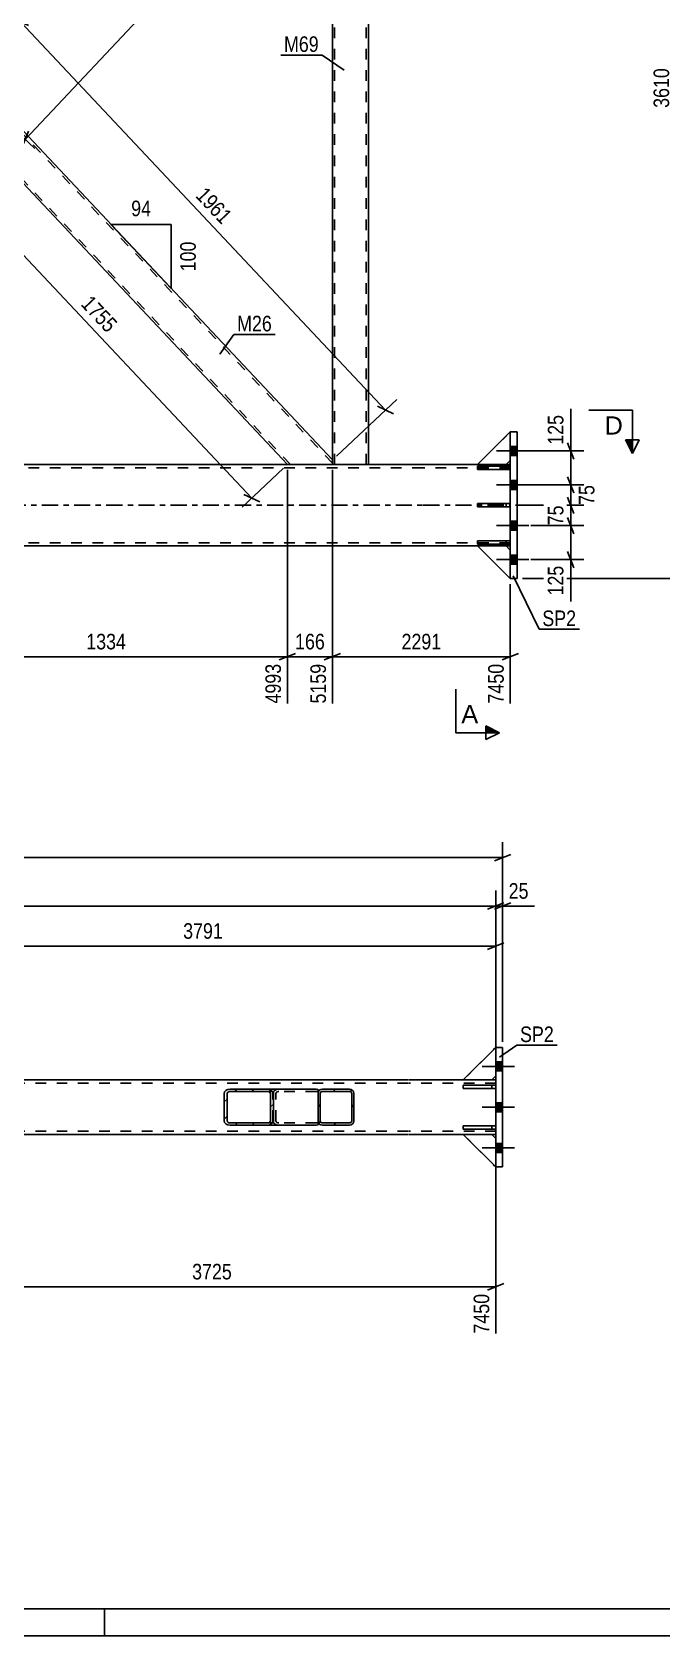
# Model space of a CAD drawing. Header units: millimetres. Extents: x 0 to 841, y 0 to 594.
# Drawn here: x 197.7 to 313.5, y 0 to 295 of the extents above; entities that cross this region are included whole.
import ezdxf

# ---------------------------------------------------------------- set-up
doc = ezdxf.new("R2010")
doc.units = ezdxf.units.MM
doc.linetypes.add('DXK_LINE_DOT2', pattern=[3.9198, 1.9599, -1.9599])
doc.linetypes.add('DXK_LINE_DOT3', pattern=[5.9187, 2.979, -0.9799, 0.9799, -0.9799])
doc.styles.add('Arial', font='ARIAL.TTF', dxfattribs={"height": 0.2})
doc.styles.add('Arial Narrow', font='ARIALN.TTF', dxfattribs={"height": 0.2})

# ---------------------------------------------------------------- blocks, each defined once
blk = doc.blocks.new('Unknown-389627663-1162')
at = {"color": 5, "linetype": 'Continuous'}
for p, q in [((5, 5), (836, 5)), ((211, 0), (211, 5)), ((0, 0), (841, 0))]:
    blk.add_line(p, q, dxfattribs=at)
blk = doc.blocks.new('Part-389627663-4550 - 2911')
at = {"color": 2, "linetype": 'Continuous'}
for p, q in [((244.64, 359.99), (184.52, 296.06)), ((252.92, 359.16), (252.92, 359.99)), ((252.92, 359.16), (185.75, 287.74)), ((184.52, 287.6), (184.52, 296.06)), ((184.52, 286.43), (184.52, 287.6))]:
    blk.add_line(p, q, dxfattribs=at)
at = {"color": 7, "linetype": 'DXK_LINE_DOT2'}
for p, q in [((245.19, 359.99), (184.52, 295.48)), ((252.92, 359.99), (244.64, 359.99)), ((252.92, 359.75), (184.52, 287.01)), ((185.75, 287.74), (184.52, 286.43)), ((184.52, 286.52), (184.52, 287.6)), ((184.52, 287.01), (184.52, 287.06))]:
    blk.add_line(p, q, dxfattribs=at)
blk = doc.blocks.new('Bolt-389627663-2936 - 2911')
at = {"linetype": 'Continuous'}
for points in [[(285.62, 218.81), (285.62, 217.16), (286.87, 217.16), (286.87, 218.81)], [(285.62, 218.81), (285.62, 217.16), (286.87, 217.16), (286.87, 218.81)], [(285.62, 218.81), (285.62, 217.16), (286.87, 217.16), (286.87, 218.81)], [(285.62, 212.56), (285.62, 210.91), (286.87, 210.91), (286.87, 212.56)], [(285.62, 212.56), (285.62, 210.91), (286.87, 210.91), (286.87, 212.56)], [(285.62, 205.06), (285.62, 203.41), (286.87, 203.41), (286.87, 205.06)], [(285.62, 205.06), (285.62, 203.41), (286.87, 203.41), (286.87, 205.06)], [(285.62, 198.81), (285.62, 197.16), (286.87, 197.16), (286.87, 198.81)], [(285.62, 198.81), (285.62, 197.16), (286.87, 197.16), (286.87, 198.81)], [(285.62, 198.81), (285.62, 197.16), (286.87, 197.16), (286.87, 198.81)]]:
    blk.add_hatch(color=1, dxfattribs=at).paths.add_polyline_path(points)
at = {"color": 1, "linetype": 'Continuous'}
for p, q in [((286.87, 218.81), (285.62, 218.81)), ((286.87, 218.81), (285.62, 218.81)), ((286.87, 218.81), (285.62, 218.81)), ((289.07, 217.99), (283.12, 217.99)), ((289.07, 217.99), (283.12, 217.99)), ((289.07, 217.99), (283.12, 217.99)), ((286.87, 217.16), (285.62, 217.16)), ((286.87, 217.16), (285.62, 217.16)), ((286.87, 217.16), (285.62, 217.16)), ((286.87, 212.56), (285.62, 212.56)), ((286.87, 212.56), (285.62, 212.56)), ((289.07, 211.74), (283.12, 211.74)), ((289.07, 211.74), (283.12, 211.74)), ((286.87, 210.91), (285.62, 210.91)), ((286.87, 210.91), (285.62, 210.91)), ((289.07, 204.24), (283.12, 204.24)), ((289.07, 204.24), (283.12, 204.24)), ((286.87, 205.06), (285.62, 205.06)), ((286.87, 205.06), (285.62, 205.06)), ((286.87, 203.41), (285.62, 203.41)), ((286.87, 203.41), (285.62, 203.41)), ((289.07, 197.99), (283.12, 197.99)), ((289.07, 197.99), (283.12, 197.99)), ((289.07, 197.99), (283.12, 197.99)), ((286.87, 198.81), (285.62, 198.81)), ((286.87, 198.81), (285.62, 198.81)), ((286.87, 198.81), (285.62, 198.81)), ((286.87, 197.16), (285.62, 197.16)), ((286.87, 197.16), (285.62, 197.16)), ((286.87, 197.16), (285.62, 197.16))]:
    blk.add_line(p, q, dxfattribs=at)
blk = doc.blocks.new('Part-389627663-2941 - 2911')
at = {"color": 2, "linetype": 'Continuous'}
for p, q in [((77.57, 215.49), (76.82, 215.49)), ((92.82, 215.49), (82.82, 215.49)), ((173.1, 215.49), (92.92, 215.49)), ((269.52, 215.49), (189.35, 215.49)), ((279.62, 215.49), (269.62, 215.49)), ((285.62, 215.49), (284.87, 215.49)), ((77.57, 200.49), (76.82, 200.49)), ((92.82, 200.49), (82.82, 200.49)), ((269.52, 200.49), (92.92, 200.49)), ((279.62, 200.49), (269.62, 200.49)), ((285.62, 200.49), (284.87, 200.49))]:
    blk.add_line(p, q, dxfattribs=at)
at = {"color": 7, "linetype": 'DXK_LINE_DOT2'}
for p, q in [((76.82, 200.49), (76.82, 215.49)), ((82.82, 215.49), (77.57, 215.49)), ((189.35, 215.49), (173.1, 215.49)), ((284.87, 215.49), (279.62, 215.49)), ((285.62, 200.49), (285.62, 215.49)), ((92.82, 214.89), (76.82, 214.89)), ((269.52, 214.89), (92.92, 214.89)), ((285.62, 214.89), (269.62, 214.89)), ((92.82, 201.09), (76.82, 201.09)), ((269.52, 201.09), (92.92, 201.09)), ((285.62, 201.09), (269.62, 201.09)), ((82.82, 200.49), (77.57, 200.49)), ((284.87, 200.49), (279.62, 200.49))]:
    blk.add_line(p, q, dxfattribs=at)
at = {"color": 7, "linetype": 'DXK_LINE_DOT3'}
for p, q in [((76.82, 207.99), (92.82, 207.99)), ((92.92, 207.99), (269.52, 207.99)), ((269.62, 207.99), (285.62, 207.99))]:
    blk.add_line(p, q, dxfattribs=at)
blk = doc.blocks.new('Part-389627663-4539 - 2911')
at = {"color": 7, "linetype": 'DXK_LINE_DOT2'}
for p, q in [((252.92, 359.99), (259.52, 359.99)), ((252.92, 359.16), (252.92, 359.99)), ((253.32, 215.49), (253.32, 359.99)), ((259.12, 215.49), (259.12, 359.99)), ((252.92, 215.49), (252.92, 216.31)), ((259.52, 215.49), (252.92, 215.49))]:
    blk.add_line(p, q, dxfattribs=at)
at = {"color": 2, "linetype": 'Continuous'}
for p, q in [((259.52, 359.99), (259.52, 215.49)), ((252.92, 216.31), (252.92, 359.16))]:
    blk.add_line(p, q, dxfattribs=at)
blk = doc.blocks.new('Part-389627663-3013 - 2911')
at = {"color": 2, "linetype": 'Continuous'}
for p, q in [((279.62, 208.29), (285.62, 208.29)), ((279.62, 207.69), (279.62, 208.29)), ((285.62, 207.69), (279.62, 207.69)), ((285.62, 208.29), (285.62, 207.69))]:
    blk.add_line(p, q, dxfattribs=at)
at = {"color": 7, "linetype": 'DXK_LINE_DOT2'}
blk.add_line((284.87, 207.69), (284.87, 208.29), dxfattribs=at)
blk = doc.blocks.new('Part-389627663-3018 - 2911')
at = {"color": 2, "linetype": 'Continuous'}
for p, q in [((279.62, 201.41), (285.62, 201.41)), ((279.62, 200.81), (279.62, 201.41)), ((285.62, 200.81), (279.62, 200.81)), ((285.62, 201.41), (285.62, 200.81))]:
    blk.add_line(p, q, dxfattribs=at)
at = {"color": 7, "linetype": 'DXK_LINE_DOT2'}
blk.add_line((284.87, 200.81), (284.87, 201.41), dxfattribs=at)
blk = doc.blocks.new('Part-389627663-3023 - 2911')
at = {"color": 2, "linetype": 'Continuous'}
for p, q in [((279.62, 215.16), (285.62, 215.16)), ((279.62, 214.56), (279.62, 215.16)), ((285.62, 214.56), (279.62, 214.56)), ((285.62, 215.16), (285.62, 214.56))]:
    blk.add_line(p, q, dxfattribs=at)
at = {"color": 7, "linetype": 'DXK_LINE_DOT2'}
blk.add_line((284.87, 214.56), (284.87, 215.16), dxfattribs=at)
blk = doc.blocks.new('Part-389627663-2993 - 2911')
at = {"color": 2, "linetype": 'Continuous'}
for p, q in [((286.87, 221.49), (285.62, 221.49)), ((285.62, 221.49), (285.62, 194.49)), ((286.87, 221.49), (286.87, 194.49)), ((286.87, 194.49), (285.62, 194.49))]:
    blk.add_line(p, q, dxfattribs=at)
blk = doc.blocks.new('Part-389627663-3024 - 2911')
at = {"color": 7, "linetype": 'DXK_LINE_DOT2'}
for p, q in [((285.62, 208.29), (279.62, 208.29)), ((279.62, 208.29), (279.62, 207.69)), ((279.62, 207.69), (285.62, 207.69)), ((284.87, 207.69), (284.87, 208.29)), ((285.62, 207.69), (285.62, 208.29))]:
    blk.add_line(p, q, dxfattribs=at)
blk = doc.blocks.new('Part-389627663-3025 - 2911')
at = {"color": 7, "linetype": 'DXK_LINE_DOT2'}
for p, q in [((285.62, 201.41), (279.62, 201.41)), ((279.62, 201.41), (279.62, 200.81)), ((279.62, 200.81), (285.62, 200.81)), ((284.87, 200.81), (284.87, 201.41)), ((285.62, 200.81), (285.62, 201.41))]:
    blk.add_line(p, q, dxfattribs=at)
blk = doc.blocks.new('Part-389627663-3026 - 2911')
at = {"color": 7, "linetype": 'DXK_LINE_DOT2'}
for p, q in [((285.62, 215.16), (279.62, 215.16)), ((279.62, 215.16), (279.62, 214.56)), ((279.62, 214.56), (285.62, 214.56)), ((284.87, 214.56), (284.87, 215.16)), ((285.62, 214.56), (285.62, 215.16))]:
    blk.add_line(p, q, dxfattribs=at)
blk = doc.blocks.new('Part-389627663-3027 - 2911')
at = {"color": 7, "linetype": 'DXK_LINE_DOT2'}
for p, q in [((279.62, 200.49), (284.87, 200.49)), ((285.62, 194.49), (279.62, 200.49)), ((284.87, 200.49), (285.62, 199.74)), ((285.62, 199.74), (285.62, 194.49))]:
    blk.add_line(p, q, dxfattribs=at)
blk = doc.blocks.new('Part-389627663-3032 - 2911')
at = {"color": 2, "linetype": 'Continuous'}
for p, q in [((285.62, 194.49), (279.62, 200.49)), ((279.62, 200.49), (284.87, 200.49)), ((284.87, 200.49), (285.62, 199.74))]:
    blk.add_line(p, q, dxfattribs=at)
at = {"color": 7, "linetype": 'DXK_LINE_DOT2'}
blk.add_line((285.62, 199.74), (285.62, 194.49), dxfattribs=at)
blk = doc.blocks.new('Part-389627663-3033 - 2911')
at = {"color": 7, "linetype": 'DXK_LINE_DOT2'}
for p, q in [((285.62, 221.49), (279.62, 215.49)), ((285.62, 216.24), (285.62, 221.49)), ((279.62, 215.49), (284.87, 215.49)), ((284.87, 215.49), (285.62, 216.24))]:
    blk.add_line(p, q, dxfattribs=at)
blk = doc.blocks.new('Part-389627663-3038 - 2911')
at = {"color": 2, "linetype": 'Continuous'}
for p, q in [((285.62, 221.49), (279.62, 215.49)), ((279.62, 215.49), (284.87, 215.49)), ((284.87, 215.49), (285.62, 216.24))]:
    blk.add_line(p, q, dxfattribs=at)
at = {"color": 7, "linetype": 'DXK_LINE_DOT2'}
blk.add_line((285.62, 216.24), (285.62, 221.49), dxfattribs=at)
blk = doc.blocks.new('Part-389627663-4543 - 2911')
at = {"color": 2, "linetype": 'Continuous'}
for p, q in [((185.75, 287.74), (184.52, 286.43)), ((184.52, 280.58), (184.52, 286.43)), ((252.92, 216.31), (185.75, 287.74)), ((184.52, 279.41), (184.52, 280.58)), ((244.64, 215.49), (184.52, 279.41)), ((252.92, 215.49), (252.92, 216.31))]:
    blk.add_line(p, q, dxfattribs=at)
at = {"color": 7, "linetype": 'DXK_LINE_DOT2'}
for p, q in [((252.92, 215.73), (185.48, 287.45)), ((184.52, 279.5), (184.52, 280.58)), ((184.52, 280), (184.52, 280.13)), ((245.19, 215.49), (184.52, 280)), ((252.92, 215.49), (244.64, 215.49))]:
    blk.add_line(p, q, dxfattribs=at)
blk = doc.blocks.new('Part-389627663-28353 - 28343')
at = {"color": 2, "linetype": 'Continuous'}
for p, q in [((284.21, 108.26), (282.96, 108.26)), ((282.96, 108.26), (282.96, 86.26)), ((284.21, 108.26), (284.21, 86.26)), ((284.21, 86.26), (282.96, 86.26))]:
    blk.add_line(p, q, dxfattribs=at)
blk = doc.blocks.new('Part-389627663-28348 - 28343')
at = {"linetype": 'Continuous'}
h = blk.add_hatch(dxfattribs=at)
h.set_pattern_fill('', scale=0.7, style=0, pattern_type=0)
h.set_pattern_definition([(45, (256.3617, 94.02), (-1.57154, 1.57154), [])])
h.paths.add_polyline_path([(256.06, 93.96), (256.36, 94.02), (256.62, 94.19), (256.79, 94.45), (256.86, 94.76), (256.86, 99.76), (256.79, 100.07), (256.62, 100.32), (256.36, 100.5), (256.06, 100.56), (251.06, 100.56), (250.75, 100.5), (250.49, 100.32), (250.32, 100.07), (250.26, 99.76), (250.26, 94.76), (250.32, 94.45), (250.49, 94.19), (250.75, 94.02), (251.06, 93.96)])
h.paths.add_polyline_path([(250.9, 94.39), (250.77, 94.48), (250.69, 94.61), (250.66, 94.76), (250.66, 99.76), (250.69, 99.91), (250.77, 100.04), (250.9, 100.13), (251.06, 100.16), (256.06, 100.16), (256.21, 100.13), (256.34, 100.04), (256.43, 99.91), (256.46, 99.76), (256.46, 94.76), (256.43, 94.61), (256.34, 94.48), (256.21, 94.39), (256.06, 94.36), (251.06, 94.36)])
at = {"color": 7, "linetype": 'DXK_LINE_DOT2'}
for p, q in [((250.75, 100.5), (251.06, 100.56)), ((256.06, 100.56), (251.06, 100.56)), ((256.06, 100.56), (256.06, 100.56)), ((256.06, 100.56), (256.36, 100.5)), ((250.26, 99.76), (250.32, 100.07)), ((250.26, 94.76), (250.26, 99.76)), ((250.69, 99.91), (250.66, 99.76)), ((250.66, 94.76), (250.66, 99.76)), ((251.06, 100.16), (250.9, 100.13)), ((251.06, 100.16), (256.06, 100.16)), ((256.21, 100.13), (256.06, 100.16)), ((256.46, 99.76), (256.43, 99.91)), ((256.46, 94.76), (256.46, 99.76)), ((256.79, 100.07), (256.86, 99.76)), ((256.86, 94.76), (256.86, 99.76)), ((250.32, 94.45), (250.26, 94.76)), ((250.66, 94.76), (250.69, 94.61)), ((256.43, 94.61), (256.46, 94.76)), ((256.86, 94.76), (256.79, 94.45)), ((251.06, 93.96), (250.75, 94.02)), ((250.9, 94.39), (251.06, 94.36)), ((251.06, 94.36), (256.06, 94.36)), ((251.06, 93.96), (256.06, 93.96)), ((256.06, 94.36), (256.21, 94.39)), ((256.36, 94.02), (256.06, 93.96))]:
    blk.add_line(p, q, dxfattribs=at)
at = {"color": 2, "linetype": 'Continuous'}
for p, q in [((251.06, 100.56), (250.75, 100.5)), ((251.06, 100.56), (251.06, 100.56)), ((251.06, 100.56), (256.06, 100.56)), ((256.06, 100.56), (256.06, 100.56)), ((256.36, 100.5), (256.06, 100.56)), ((250.32, 100.07), (250.26, 99.76)), ((250.26, 99.76), (250.26, 99.76)), ((250.26, 94.76), (250.26, 99.76)), ((250.66, 99.76), (250.69, 99.91)), ((250.66, 99.76), (250.66, 99.76)), ((250.66, 94.76), (250.66, 99.76)), ((250.9, 100.13), (251.06, 100.16)), ((251.06, 100.16), (251.06, 100.16)), ((251.06, 100.16), (256.06, 100.16)), ((256.06, 100.16), (256.06, 100.16)), ((256.06, 100.16), (256.21, 100.13)), ((256.43, 99.91), (256.46, 99.76)), ((256.46, 99.76), (256.46, 99.76)), ((256.46, 94.76), (256.46, 99.76)), ((256.86, 99.76), (256.79, 100.07)), ((256.86, 99.76), (256.86, 99.76)), ((256.86, 94.76), (256.86, 99.76)), ((250.26, 94.76), (250.26, 94.76)), ((250.26, 94.76), (250.32, 94.45)), ((250.66, 94.76), (250.66, 94.76)), ((250.69, 94.61), (250.66, 94.76)), ((256.46, 94.76), (256.43, 94.61)), ((256.46, 94.76), (256.46, 94.76)), ((256.79, 94.45), (256.86, 94.76)), ((256.86, 94.76), (256.86, 94.76)), ((250.75, 94.02), (251.06, 93.96)), ((251.06, 94.36), (250.9, 94.39)), ((251.06, 94.36), (251.06, 94.36)), ((251.06, 94.36), (256.06, 94.36)), ((251.06, 93.96), (251.06, 93.96)), ((251.06, 93.96), (256.06, 93.96)), ((256.21, 94.39), (256.06, 94.36)), ((256.06, 94.36), (256.06, 94.36)), ((256.06, 93.96), (256.36, 94.02)), ((256.06, 93.96), (256.06, 93.96))]:
    blk.add_line(p, q, dxfattribs=at)
at = {"color": 7, "linetype": 'DXK_LINE_DOT2'}
for centre, radius, start, end in [((251.06, 99.76), 0.8, 112.5, 157.5), ((256.06, 99.76), 0.8, 22.5, 67.5), ((251.06, 99.76), 0.4, 112.5, 157.5), ((256.06, 99.76), 0.4, 22.5, 67.5), ((251.06, 94.76), 0.8, 202.5, 247.5), ((251.06, 94.76), 0.4, 202.5, 247.5), ((256.06, 94.76), 0.4, 292.5, 337.5), ((256.06, 94.76), 0.8, 292.5, 337.5)]:
    blk.add_arc(centre, radius, start, end, dxfattribs=at)
at = {"color": 2, "linetype": 'Continuous'}
for centre, radius, start, end in [((251.06, 99.76), 0.8, 112.5, 157.5), ((256.06, 99.76), 0.8, 22.5, 67.5), ((251.06, 99.76), 0.4, 112.5, 157.5), ((256.06, 99.76), 0.4, 22.5, 67.5), ((251.06, 94.76), 0.8, 202.5, 247.5), ((251.06, 94.76), 0.4, 202.5, 247.5), ((256.06, 94.76), 0.4, 292.5, 337.5), ((256.06, 94.76), 0.8, 292.5, 337.5)]:
    blk.add_arc(centre, radius, start, end, dxfattribs=at)
blk = doc.blocks.new('Part-389627663-28352 - 28343')
at = {"linetype": 'Continuous'}
h = blk.add_hatch(dxfattribs=at)
h.set_pattern_fill('', scale=0.7, style=0, pattern_type=0)
h.set_pattern_definition([(45, (241.369, 94.02), (-1.57154, 1.57154), [])])
h.paths.add_polyline_path([(240.95, 93.96), (241.37, 94.02), (241.73, 94.19), (241.96, 94.45), (242.05, 94.76), (242.05, 99.76), (241.96, 100.07), (241.73, 100.32), (241.37, 100.5), (240.95, 100.56), (234.08, 100.56), (233.66, 100.5), (233.31, 100.32), (233.07, 100.07), (232.99, 99.76), (232.99, 94.76), (233.07, 94.45), (233.31, 94.19), (233.66, 94.02), (234.08, 93.96)])
h.paths.add_polyline_path([(233.87, 94.39), (233.7, 94.48), (233.58, 94.61), (233.54, 94.76), (233.54, 99.76), (233.58, 99.91), (233.7, 100.04), (233.87, 100.13), (234.08, 100.16), (240.95, 100.16), (241.16, 100.13), (241.34, 100.04), (241.46, 99.91), (241.5, 99.76), (241.5, 94.76), (241.46, 94.61), (241.34, 94.48), (241.16, 94.39), (240.95, 94.36), (234.08, 94.36)])
at = {"color": 2, "linetype": 'Continuous'}
for p, q in [((234.08, 100.56), (233.66, 100.5)), ((234.08, 100.56), (240.95, 100.56)), ((249.93, 100.56), (240.95, 100.56)), ((241.37, 100.5), (240.95, 100.56)), ((249.93, 100.56), (250.26, 100.51)), ((250.26, 100.51), (250.26, 100.5)), ((250.26, 100.5), (250.26, 100.32)), ((250.26, 100.32), (250.26, 99.76)), ((233.07, 100.07), (232.99, 99.76)), ((232.99, 94.76), (232.99, 99.76)), ((233.54, 99.76), (233.58, 99.91)), ((233.54, 94.76), (233.54, 99.76)), ((233.87, 100.13), (234.08, 100.16)), ((234.08, 100.16), (240.95, 100.16)), ((240.95, 100.16), (241.16, 100.13)), ((241.46, 99.91), (241.5, 99.76)), ((241.5, 94.76), (241.5, 99.76)), ((242.05, 99.76), (241.96, 100.07)), ((242.05, 94.76), (242.05, 99.76)), ((232.99, 94.76), (233.07, 94.45)), ((233.58, 94.61), (233.54, 94.76)), ((241.5, 94.76), (241.46, 94.61)), ((241.96, 94.45), (242.05, 94.76)), ((250.26, 94.01), (250.26, 94.76)), ((233.66, 94.02), (234.08, 93.96)), ((234.08, 94.36), (233.87, 94.39)), ((234.08, 94.36), (240.95, 94.36)), ((234.08, 93.96), (240.95, 93.96)), ((241.16, 94.39), (240.95, 94.36)), ((240.95, 93.96), (241.37, 94.02)), ((249.93, 93.96), (240.95, 93.96)), ((249.93, 93.96), (250.26, 94.01))]:
    blk.add_line(p, q, dxfattribs=at)
at = {"color": 7, "linetype": 'DXK_LINE_DOT2'}
for p, q in [((240.95, 100.56), (234.08, 100.56)), ((242.65, 100.5), (243.07, 100.56)), ((250.26, 100.32), (250.26, 100.07)), ((249.93, 100.16), (234.08, 100.16)), ((241.97, 99.76), (242.06, 100.07)), ((241.97, 94.76), (241.97, 99.76)), ((242.56, 99.91), (242.52, 99.76)), ((242.52, 94.76), (242.52, 99.76)), ((243.07, 100.16), (242.86, 100.13)), ((250.14, 100.13), (249.93, 100.16)), ((250.26, 100.07), (250.14, 100.13)), ((250.26, 94.76), (250.26, 100.07)), ((242.06, 94.45), (241.97, 94.76)), ((242.52, 94.76), (242.56, 94.61)), ((250.14, 94.39), (250.26, 94.44)), ((249.93, 94.36), (234.08, 94.36)), ((240.95, 93.96), (234.08, 93.96)), ((243.07, 93.96), (242.65, 94.02)), ((242.86, 94.39), (243.07, 94.36)), ((249.93, 94.36), (250.14, 94.39))]:
    blk.add_line(p, q, dxfattribs=at)
at = {"color": 2, "linetype": 'Continuous'}
for centre, radius, start, end in [((233.92, 99.53), 1, 104.5547, 147.5895), ((241.12, 99.53), 1, 32.4105, 75.4453), ((234, 99.64), 0.501, 104.5547, 147.5895), ((241.03, 99.64), 0.501, 32.4105, 75.4453), ((233.92, 94.99), 1, 212.4105, 255.4453), ((234, 94.87), 0.501, 212.4105, 255.4453), ((241.03, 94.87), 0.501, 284.5547, 327.5895), ((241.12, 94.99), 1, 284.5547, 327.5895)]:
    blk.add_arc(centre, radius, start, end, dxfattribs=at)
at = {"color": 7, "linetype": 'DXK_LINE_DOT2'}
for centre, radius, start, end in [((242.9, 99.53), 1, 104.5547, 147.5895), ((242.99, 99.64), 0.501, 104.5547, 147.5895), ((242.9, 94.99), 1, 212.4105, 255.4453), ((242.99, 94.87), 0.501, 212.4105, 255.4453)]:
    blk.add_arc(centre, radius, start, end, dxfattribs=at)
blk = doc.blocks.new('Part-389627663-28357 - 28343')
at = {"color": 7, "linetype": 'DXK_LINE_DOT2'}
for p, q in [((282.21, 92.26), (276.96, 92.26)), ((276.96, 92.26), (282.96, 86.26)), ((282.96, 91.51), (282.21, 92.26)), ((282.96, 86.26), (282.96, 91.51)), ((282.96, 91.51), (282.96, 86.26))]:
    blk.add_line(p, q, dxfattribs=at)
blk = doc.blocks.new('Part-389627663-28358 - 28343')
at = {"color": 2, "linetype": 'Continuous'}
for p, q in [((282.21, 92.26), (276.96, 92.26)), ((276.96, 92.26), (282.96, 86.26)), ((282.96, 91.51), (282.21, 92.26))]:
    blk.add_line(p, q, dxfattribs=at)
at = {"color": 7, "linetype": 'DXK_LINE_DOT2'}
for p, q in [((282.96, 86.26), (282.96, 91.51)), ((282.96, 91.51), (282.96, 86.26))]:
    blk.add_line(p, q, dxfattribs=at)
blk = doc.blocks.new('Part-389627663-28359 - 28343')
at = {"color": 7, "linetype": 'DXK_LINE_DOT2'}
for p, q in [((282.21, 92.26), (276.96, 92.26)), ((276.96, 92.26), (282.96, 86.26)), ((282.96, 91.51), (282.21, 92.26)), ((282.96, 86.26), (282.96, 91.51)), ((282.96, 91.51), (282.96, 86.26))]:
    blk.add_line(p, q, dxfattribs=at)
blk = doc.blocks.new('Part-389627663-28360 - 28343')
at = {"color": 7, "linetype": 'DXK_LINE_DOT2'}
for p, q in [((276.96, 102.26), (282.96, 108.26)), ((282.96, 108.26), (282.96, 103.01)), ((282.96, 103.01), (282.96, 108.26)), ((282.21, 102.26), (276.96, 102.26)), ((282.96, 103.01), (282.21, 102.26))]:
    blk.add_line(p, q, dxfattribs=at)
blk = doc.blocks.new('Part-389627663-28361 - 28343')
at = {"color": 2, "linetype": 'Continuous'}
for p, q in [((276.96, 102.26), (282.96, 108.26)), ((282.21, 102.26), (276.96, 102.26)), ((282.96, 103.01), (282.21, 102.26))]:
    blk.add_line(p, q, dxfattribs=at)
at = {"color": 7, "linetype": 'DXK_LINE_DOT2'}
for p, q in [((282.96, 108.26), (282.96, 103.01)), ((282.96, 103.01), (282.96, 108.26))]:
    blk.add_line(p, q, dxfattribs=at)
blk = doc.blocks.new('Part-389627663-28362 - 28343')
at = {"color": 7, "linetype": 'DXK_LINE_DOT2'}
for p, q in [((276.96, 102.26), (282.96, 108.26)), ((282.96, 108.26), (282.96, 103.01)), ((282.96, 103.01), (282.96, 108.26)), ((282.21, 102.26), (276.96, 102.26)), ((282.96, 103.01), (282.21, 102.26))]:
    blk.add_line(p, q, dxfattribs=at)
blk = doc.blocks.new('Part-389627663-28363 - 28343')
at = {"color": 7, "linetype": 'DXK_LINE_DOT2'}
for p, q in [((282.96, 101.31), (276.96, 101.31)), ((276.96, 101.31), (276.96, 100.71)), ((276.96, 100.71), (282.96, 100.71)), ((282.21, 100.71), (282.21, 101.31)), ((282.96, 100.71), (282.96, 101.31)), ((282.96, 101.31), (282.96, 100.71))]:
    blk.add_line(p, q, dxfattribs=at)
blk = doc.blocks.new('Part-389627663-28364 - 28343')
at = {"color": 7, "linetype": 'DXK_LINE_DOT2'}
for p, q in [((282.96, 93.81), (276.96, 93.81)), ((276.96, 93.81), (276.96, 93.21)), ((276.96, 93.21), (282.96, 93.21)), ((282.21, 93.21), (282.21, 93.81)), ((282.96, 93.21), (282.96, 93.81)), ((282.96, 93.81), (282.96, 93.21))]:
    blk.add_line(p, q, dxfattribs=at)
blk = doc.blocks.new('Part-389627663-28365 - 28343')
at = {"color": 2, "linetype": 'Continuous'}
for p, q in [((276.96, 100.71), (276.96, 101.31)), ((276.96, 101.31), (282.96, 101.31)), ((282.96, 100.71), (276.96, 100.71)), ((282.96, 100.71), (282.96, 101.31))]:
    blk.add_line(p, q, dxfattribs=at)
at = {"color": 7, "linetype": 'DXK_LINE_DOT2'}
for p, q in [((282.21, 100.71), (282.21, 101.31)), ((282.96, 101.31), (282.96, 100.71))]:
    blk.add_line(p, q, dxfattribs=at)
blk = doc.blocks.new('Part-389627663-28366 - 28343')
at = {"color": 2, "linetype": 'Continuous'}
for p, q in [((276.96, 93.21), (276.96, 93.81)), ((276.96, 93.81), (282.96, 93.81)), ((282.96, 93.21), (276.96, 93.21)), ((282.96, 93.21), (282.96, 93.81))]:
    blk.add_line(p, q, dxfattribs=at)
at = {"color": 7, "linetype": 'DXK_LINE_DOT2'}
for p, q in [((282.21, 93.21), (282.21, 93.81)), ((282.96, 93.81), (282.96, 93.21))]:
    blk.add_line(p, q, dxfattribs=at)
blk = doc.blocks.new('Part-389627663-28399 - 28343')
at = {"color": 2, "linetype": 'Continuous'}
for p, q in [((74.91, 102.26), (74.16, 102.26)), ((90.16, 102.26), (80.16, 102.26)), ((266.86, 102.26), (90.26, 102.26)), ((276.96, 102.26), (266.96, 102.26)), ((282.96, 102.26), (282.21, 102.26)), ((74.91, 92.26), (74.16, 92.26)), ((90.16, 92.26), (80.16, 92.26)), ((266.86, 92.26), (90.26, 92.26)), ((276.96, 92.26), (266.96, 92.26)), ((282.96, 92.26), (282.21, 92.26))]:
    blk.add_line(p, q, dxfattribs=at)
at = {"color": 7, "linetype": 'DXK_LINE_DOT2'}
for p, q in [((74.16, 102.26), (74.16, 92.26)), ((90.16, 101.66), (74.16, 101.66)), ((80.16, 102.26), (74.91, 102.26)), ((266.86, 101.66), (90.26, 101.66)), ((282.96, 101.66), (266.96, 101.66)), ((282.21, 102.26), (276.96, 102.26)), ((282.96, 102.26), (282.96, 92.26)), ((90.16, 92.86), (74.16, 92.86)), ((80.16, 92.26), (74.91, 92.26)), ((266.86, 92.86), (90.26, 92.86)), ((282.96, 92.86), (266.96, 92.86)), ((282.21, 92.26), (276.96, 92.26))]:
    blk.add_line(p, q, dxfattribs=at)
blk = doc.blocks.new('Bolt-389627663-28400 - 28343')
at = {"linetype": 'Continuous'}
for points in [[(282.96, 105.58), (282.96, 103.93), (284.21, 103.93), (284.21, 105.58)], [(282.96, 105.58), (282.96, 103.93), (284.21, 103.93), (284.21, 105.58)], [(282.96, 105.58), (282.96, 103.93), (284.21, 103.93), (284.21, 105.58)], [(282.96, 105.58), (282.96, 103.93), (284.21, 103.93), (284.21, 105.58)], [(282.96, 98.08), (282.96, 96.43), (284.21, 96.43), (284.21, 98.08)], [(282.96, 98.08), (282.96, 96.43), (284.21, 96.43), (284.21, 98.08)], [(282.96, 90.58), (282.96, 88.93), (284.21, 88.93), (284.21, 90.58)], [(282.96, 90.58), (282.96, 88.93), (284.21, 88.93), (284.21, 90.58)], [(282.96, 90.58), (282.96, 88.93), (284.21, 88.93), (284.21, 90.58)], [(282.96, 90.58), (282.96, 88.93), (284.21, 88.93), (284.21, 90.58)]]:
    blk.add_hatch(color=1, dxfattribs=at).paths.add_polyline_path(points)
at = {"color": 1, "linetype": 'Continuous'}
for p, q in [((286.41, 104.76), (280.46, 104.76)), ((286.41, 104.76), (280.46, 104.76)), ((286.41, 104.76), (280.46, 104.76)), ((286.41, 104.76), (280.46, 104.76)), ((284.21, 105.58), (282.96, 105.58)), ((284.21, 105.58), (282.96, 105.58)), ((284.21, 105.58), (282.96, 105.58)), ((284.21, 105.58), (282.96, 105.58)), ((284.21, 103.93), (282.96, 103.93)), ((284.21, 103.93), (282.96, 103.93)), ((284.21, 103.93), (282.96, 103.93)), ((284.21, 103.93), (282.96, 103.93)), ((284.21, 98.08), (282.96, 98.08)), ((284.21, 98.08), (282.96, 98.08)), ((286.41, 97.26), (280.46, 97.26)), ((286.41, 97.26), (280.46, 97.26)), ((284.21, 96.43), (282.96, 96.43)), ((284.21, 96.43), (282.96, 96.43)), ((286.41, 89.76), (280.46, 89.76)), ((286.41, 89.76), (280.46, 89.76)), ((286.41, 89.76), (280.46, 89.76)), ((286.41, 89.76), (280.46, 89.76)), ((284.21, 90.58), (282.96, 90.58)), ((284.21, 90.58), (282.96, 90.58)), ((284.21, 90.58), (282.96, 90.58)), ((284.21, 90.58), (282.96, 90.58)), ((284.21, 88.93), (282.96, 88.93)), ((284.21, 88.93), (282.96, 88.93)), ((284.21, 88.93), (282.96, 88.93)), ((284.21, 88.93), (282.96, 88.93))]:
    blk.add_line(p, q, dxfattribs=at)
blk = doc.blocks.new('StraightDimension-389627663-29137 - 2911')
at = {"color": 7, "linetype": 'Continuous'}
for p, q in [((296.15, 213.24), (297.35, 210.24)), ((288.98, 211.74), (299.6, 211.74)), ((297.35, 206.49), (296.15, 209.49)), ((296.75, 207.99), (296.75, 211.74)), ((286.62, 207.99), (299.6, 207.99))]:
    blk.add_line(p, q, dxfattribs=at)
at = {"color": 0}
blk.add_wipeout([(301.7, 212.29), (297.5, 212.29), (297.5, 207.44), (301.7, 207.44)], dxfattribs=at)
at = {"color": 3, "style": 'Arial Narrow'}
blk.add_text('75', height=2.863, rotation=90.0002, dxfattribs=at).set_placement((301.1, 208.04))
blk = doc.blocks.new('StraightDimension-389627663-9079 - 2911')
at = {"color": 7, "linetype": 'Continuous'}
for p, q in [((244.64, 214.49), (244.64, 171.51)), ((252.92, 214.49), (252.92, 171.51)), ((243.14, 179.52), (246.14, 180.72)), ((244.64, 180.12), (252.92, 180.12)), ((254.42, 180.72), (251.42, 179.52))]:
    blk.add_line(p, q, dxfattribs=at)
at = {"color": 0}
blk.add_wipeout([(252.12, 180.87), (252.12, 185.07), (245.44, 185.07), (245.44, 180.87)], dxfattribs=at)
at = {"color": 3, "style": 'Arial Narrow'}
blk.add_text('166', height=2.863, dxfattribs=at).set_placement((246.04, 181.47))
at = {"color": 0, "linetype": 'Continuous'}
blk.add_wipeout([(252.32, 179.42), (248.12, 179.42), (248.12, 170.91), (252.32, 170.91)], dxfattribs=at)
at = {"color": 3, "linetype": 'Continuous', "style": 'Arial Narrow'}
blk.add_text('5159', height=2.863, rotation=90.0002, dxfattribs=at).set_placement((251.72, 171.51))
blk = doc.blocks.new('StraightDimension-389627663-3346 - 2911')
at = {"color": 7, "linetype": 'Continuous'}
for p, q in [((287.87, 374.99), (318.6, 374.99)), ((316.8, 373.49), (315.6, 376.49)), ((316.2, 194.49), (316.2, 374.99)), ((315.6, 195.99), (316.8, 192.99)), ((287.87, 194.49), (318.6, 194.49))]:
    blk.add_line(p, q, dxfattribs=at)
at = {"color": 0}
blk.add_wipeout([(315.45, 288.99), (311.25, 288.99), (311.25, 280.48), (315.45, 280.48)], dxfattribs=at)
at = {"color": 3, "style": 'Arial Narrow'}
blk.add_text('3610', height=2.863, rotation=90.0002, dxfattribs=at).set_placement((314.85, 281.08))
blk = doc.blocks.new('StraightDimension-389627663-9078 - 2911')
at = {"color": 7, "linetype": 'Continuous'}
for p, q in [((252.92, 214.49), (252.92, 171.51)), ((285.62, 193.49), (285.62, 171.51)), ((254.42, 180.72), (251.42, 179.52)), ((252.92, 180.12), (285.62, 180.12)), ((284.12, 179.52), (287.12, 180.72))]:
    blk.add_line(p, q, dxfattribs=at)
at = {"color": 0}
blk.add_wipeout([(273.53, 180.87), (273.53, 185.07), (265.02, 185.07), (265.02, 180.87)], dxfattribs=at)
at = {"color": 0, "linetype": 'Continuous'}
blk.add_wipeout([(285.02, 179.42), (280.82, 179.42), (280.82, 170.91), (285.02, 170.91)], dxfattribs=at)
at = {"color": 3, "style": 'Arial Narrow'}
blk.add_text('2291', height=2.863, dxfattribs=at).set_placement((265.62, 181.47))
at = {"color": 3, "linetype": 'Continuous', "style": 'Arial Narrow'}
blk.add_text('7450', height=2.863, rotation=90.0002, dxfattribs=at).set_placement((284.42, 171.51))
blk = doc.blocks.new('StraightDimension-389627663-9080 - 2911')
at = {"color": 7, "linetype": 'Continuous'}
for p, q in [((177.92, 214.49), (177.92, 171.51)), ((244.64, 214.49), (244.64, 171.51)), ((179.42, 180.72), (176.42, 179.52)), ((177.92, 180.12), (244.64, 180.12)), ((243.14, 179.52), (246.14, 180.72))]:
    blk.add_line(p, q, dxfattribs=at)
at = {"color": 0}
blk.add_wipeout([(215.54, 180.87), (215.54, 185.07), (207.02, 185.07), (207.02, 180.87)], dxfattribs=at)
at = {"color": 0, "linetype": 'Continuous'}
blk.add_wipeout([(244.04, 179.42), (239.84, 179.42), (239.84, 170.91), (244.04, 170.91)], dxfattribs=at)
at = {"color": 3, "style": 'Arial Narrow'}
blk.add_text('1334', height=2.863, dxfattribs=at).set_placement((207.62, 181.47))
at = {"color": 3, "linetype": 'Continuous', "style": 'Arial Narrow'}
blk.add_text('4993', height=2.863, rotation=90.0002, dxfattribs=at).set_placement((243.44, 171.51))
blk = doc.blocks.new('AngleDimension-389627663-9943 - 2911')
at = {"color": 7, "linetype": 'Continuous'}
for p, q in [((219.07, 252.31), (212.17, 259.65)), ((223.27, 259.65), (212.17, 259.65)), ((223.27, 247.85), (212.17, 259.65)), ((223.27, 247.85), (223.27, 259.65))]:
    blk.add_line(p, q, dxfattribs=at)
at = {"color": 0}
for points in [[(220.15, 260.55), (220.15, 264.75), (215.29, 264.75), (215.29, 260.55)], [(228.37, 257.09), (224.17, 257.09), (224.17, 250.41), (228.37, 250.41)]]:
    blk.add_wipeout(points, dxfattribs=at)
at = {"color": 3, "style": 'Arial Narrow'}
blk.add_text('94', height=2.863, dxfattribs=at).set_placement((215.89, 261.15))
blk.add_text('100', height=2.863, rotation=90.0002, dxfattribs=at).set_placement((227.77, 251.01))
blk = doc.blocks.new('StraightDimension-389627663-9995 - 2911')
at = {"color": 7, "linetype": 'Continuous'}
for p, q in [((253.65, 358.48), (266.54, 346.36)), ((264.2, 346.5), (265.38, 349.51)), ((196.39, 275.27), (264.79, 348)), ((185.25, 285.75), (198.14, 273.63)), ((196.98, 276.77), (195.8, 273.77))]:
    blk.add_line(p, q, dxfattribs=at)
at = {"color": 0}
blk.add_wipeout([(232.96, 315.25), (229.9, 318.13), (224.07, 311.93), (227.13, 309.05)], dxfattribs=at)
at = {"color": 3, "style": 'Arial Narrow'}
blk.add_text('1997', height=2.863, rotation=46.7591, dxfattribs=at).set_placement((227.1, 309.9))
blk = doc.blocks.new('StraightDimension-389627663-10101 - 2911')
at = {"color": 7, "linetype": 'Continuous'}
for p, q in [((186.48, 288.42), (197.59, 298.87)), ((196.98, 296.24), (194.05, 297.6)), ((195.52, 296.92), (262.69, 225.5)), ((253.65, 217), (264.76, 227.45)), ((261.22, 226.18), (264.15, 224.82))]:
    blk.add_line(p, q, dxfattribs=at)
at = {"color": 0}
blk.add_wipeout([(232.56, 258.62), (235.62, 261.5), (229.79, 267.7), (226.73, 264.82)], dxfattribs=at)
at = {"color": 3, "style": 'Arial Narrow'}
blk.add_text('1961', height=2.863, rotation=-46.7591, dxfattribs=at).set_placement((227.58, 264.8))
blk = doc.blocks.new('StraightDimension-389627663-10122 - 2911')
at = {"color": 7, "linetype": 'Continuous'}
for p, q in [((183.79, 278.73), (176.2, 271.58)), ((179.41, 272.55), (176.48, 273.91)), ((177.95, 273.23), (238.06, 209.31)), ((243.91, 214.8), (236.32, 207.66)), ((236.6, 209.99), (239.53, 208.62))]:
    blk.add_line(p, q, dxfattribs=at)
at = {"color": 0}
blk.add_wipeout([(211.47, 238.68), (214.53, 241.56), (208.7, 247.76), (205.64, 244.88)], dxfattribs=at)
at = {"color": 3, "style": 'Arial Narrow'}
blk.add_text('1755', height=2.863, rotation=-46.7591, dxfattribs=at).set_placement((206.48, 244.86))
blk = doc.blocks.new('StraightDimension-389627663-29136 - 2911')
at = {"color": 7, "linetype": 'Continuous'}
for p, q in [((296.15, 219.49), (297.35, 216.49)), ((288.98, 217.99), (299.15, 217.99)), ((296.75, 211.74), (296.75, 217.99)), ((297.35, 210.24), (296.15, 213.24)), ((288.98, 211.74), (299.15, 211.74))]:
    blk.add_line(p, q, dxfattribs=at)
at = {"color": 0}
blk.add_wipeout([(296, 225.2), (291.8, 225.2), (291.8, 218.51), (296, 218.51)], dxfattribs=at)
at = {"color": 7, "linetype": 'Continuous'}
blk.add_line((296.75, 217.99), (296.75, 225.72), dxfattribs=at)
blk.add_line((296.75, 217.99), (296.75, 225.72), dxfattribs=at)
at = {"color": 3, "style": 'Arial Narrow'}
blk.add_text('125', height=2.863, rotation=90.0002, dxfattribs=at).set_placement((295.4, 219.11))
blk = doc.blocks.new('StraightDimension-389627663-29138 - 2911')
at = {"color": 7, "linetype": 'Continuous'}
for p, q in [((296.15, 209.49), (297.35, 206.49)), ((286.62, 207.99), (299.15, 207.99)), ((296.75, 204.24), (296.75, 207.99)), ((289.39, 204.24), (299.15, 204.24)), ((297.35, 202.74), (296.15, 205.74))]:
    blk.add_line(p, q, dxfattribs=at)
at = {"color": 0}
blk.add_wipeout([(296, 208.54), (291.8, 208.54), (291.8, 203.69), (296, 203.69)], dxfattribs=at)
at = {"color": 3, "style": 'Arial Narrow'}
blk.add_text('75', height=2.863, rotation=90.0002, dxfattribs=at).set_placement((295.4, 204.29))
blk = doc.blocks.new('StraightDimension-389627663-29139 - 2911')
at = {"color": 7, "linetype": 'Continuous'}
for p, q in [((289.39, 204.24), (299.15, 204.24)), ((296.15, 205.74), (297.35, 202.74)), ((296.75, 197.99), (296.75, 204.24)), ((289.39, 197.99), (299.15, 197.99)), ((297.35, 196.49), (296.15, 199.49))]:
    blk.add_line(p, q, dxfattribs=at)
at = {"color": 0}
blk.add_wipeout([(296, 197.46), (291.8, 197.46), (291.8, 190.78), (296, 190.78)], dxfattribs=at)
at = {"color": 7, "linetype": 'Continuous'}
blk.add_line((296.75, 197.99), (296.75, 190.25), dxfattribs=at)
blk.add_line((296.75, 197.99), (296.75, 190.25), dxfattribs=at)
at = {"color": 3, "style": 'Arial Narrow'}
blk.add_text('125', height=2.863, rotation=90.0002, dxfattribs=at).set_placement((295.4, 191.38))
blk = doc.blocks.new('StraightDimension-389627663-28834 - 28343')
at = {"color": 7, "linetype": 'Continuous'}
for p, q in [((72.91, 109.26), (72.91, 146.01)), ((284.21, 109.26), (284.21, 146.01)), ((74.41, 143.76), (71.41, 142.56)), ((72.91, 143.16), (284.21, 143.16)), ((282.71, 142.56), (285.71, 143.76))]:
    blk.add_line(p, q, dxfattribs=at)
at = {"color": 0}
blk.add_wipeout([(182.81, 143.91), (182.81, 148.11), (174.3, 148.11), (174.3, 143.91)], dxfattribs=at)
at = {"color": 3, "style": 'Arial Narrow'}
blk.add_text('7500', height=2.863, dxfattribs=at).set_placement((174.9, 144.51))
blk = doc.blocks.new('StraightDimension-389627663-28767 - 28343')
at = {"color": 7, "linetype": 'Continuous'}
for p, q in [((282.96, 109.26), (282.96, 137.11)), ((284.21, 109.26), (284.21, 137.11)), ((281.46, 133.66), (284.46, 134.86)), ((285.71, 134.86), (282.71, 133.66)), ((282.96, 134.26), (284.21, 134.26))]:
    blk.add_line(p, q, dxfattribs=at)
at = {"color": 0}
blk.add_wipeout([(289.59, 135.01), (289.59, 139.21), (284.73, 139.21), (284.73, 135.01)], dxfattribs=at)
at = {"color": 7, "linetype": 'Continuous'}
blk.add_line((284.21, 134.26), (290.11, 134.26), dxfattribs=at)
blk.add_line((284.21, 134.26), (290.11, 134.26), dxfattribs=at)
at = {"color": 3, "style": 'Arial Narrow'}
blk.add_text('25', height=2.863, dxfattribs=at).set_placement((285.33, 135.61))
blk = doc.blocks.new('StraightDimension-389627663-28509 - 28343')
at = {"color": 7, "linetype": 'Continuous'}
for p, q in [((178.56, 101.26), (178.56, 55.62)), ((282.96, 91.26), (282.96, 55.62)), ((180.06, 64.83), (177.06, 63.63)), ((178.56, 64.23), (282.96, 64.23)), ((281.46, 63.63), (284.46, 64.83))]:
    blk.add_line(p, q, dxfattribs=at)
at = {"color": 0}
blk.add_wipeout([(235.01, 64.98), (235.01, 69.18), (226.5, 69.18), (226.5, 64.98)], dxfattribs=at)
at = {"color": 0, "linetype": 'Continuous'}
blk.add_wipeout([(282.36, 63.53), (278.16, 63.53), (278.16, 55.02), (282.36, 55.02)], dxfattribs=at)
at = {"color": 3, "style": 'Arial Narrow'}
blk.add_text('3725', height=2.863, dxfattribs=at).set_placement((227.1, 65.58))
at = {"color": 3, "linetype": 'Continuous', "style": 'Arial Narrow'}
blk.add_text('7450', height=2.863, rotation=90.0002, dxfattribs=at).set_placement((281.76, 55.62))
blk = doc.blocks.new('StraightDimension-389627663-28738 - 28343')
at = {"color": 7, "linetype": 'Continuous'}
for p, q in [((176.76, 127.49), (173.76, 126.29)), ((175.26, 103.26), (175.26, 129.74)), ((175.26, 126.89), (282.96, 126.89)), ((281.46, 126.29), (284.46, 127.49)), ((282.96, 103.26), (282.96, 129.74))]:
    blk.add_line(p, q, dxfattribs=at)
at = {"color": 0}
blk.add_wipeout([(233.36, 127.64), (233.36, 131.84), (224.85, 131.84), (224.85, 127.64)], dxfattribs=at)
at = {"color": 3, "style": 'Arial Narrow'}
blk.add_text('3791', height=2.863, dxfattribs=at).set_placement((225.45, 128.24))
blk = doc.blocks.new('StraightDimension-389627663-28768 - 28343')
at = {"color": 7, "linetype": 'Continuous'}
for p, q in [((74.16, 109.26), (74.16, 137.11)), ((282.96, 109.26), (282.96, 137.11)), ((75.66, 134.86), (72.66, 133.66)), ((74.16, 134.26), (282.96, 134.26)), ((281.46, 133.66), (284.46, 134.86))]:
    blk.add_line(p, q, dxfattribs=at)
at = {"color": 0}
blk.add_wipeout([(182.81, 135.01), (182.81, 139.21), (174.3, 139.21), (174.3, 135.01)], dxfattribs=at)
at = {"color": 3, "style": 'Arial Narrow'}
blk.add_text('7450', height=2.863, dxfattribs=at).set_placement((174.9, 135.61))
blk = doc.blocks.new('SectionMark-389627663-28418 - 2911')
at = {"color": 6, "linetype": 'Continuous'}
for p, q in [((83.99, 225.49), (83.99, 217.49)), ((308.09, 225.49), (308.09, 217.49)), ((83.99, 217.49), (82.74, 219.99)), ((309.34, 219.99), (308.09, 217.49))]:
    blk.add_line(p, q, dxfattribs=at)
at = {"color": 0, "linetype": 'Continuous'}
for points in [[(89.11, 220.99), (89.11, 224.49), (85.74, 224.49), (85.74, 220.99)], [(306.34, 220.99), (306.34, 224.49), (302.97, 224.49), (302.97, 220.99)]]:
    blk.add_wipeout(points, dxfattribs=at)
at = {"linetype": 'Continuous'}
for points in [[(83.99, 219.99), (85.24, 219.99), (83.99, 217.49)], [(306.84, 219.99), (308.09, 219.99), (308.09, 217.49)]]:
    blk.add_hatch(color=6, dxfattribs=at).paths.add_polyline_path(points)
at = {"color": 6, "linetype": 'Continuous'}
for p, q in [((83.99, 225.49), (91.99, 225.49)), ((308.09, 225.49), (300.09, 225.49)), ((85.24, 219.99), (82.74, 219.99)), ((83.99, 217.49), (85.24, 219.99)), ((306.84, 219.99), (309.34, 219.99)), ((308.09, 217.49), (306.84, 219.99))]:
    blk.add_line(p, q, dxfattribs=at)
at = {"color": 3, "linetype": 'Continuous', "style": 'Arial'}
for p in [(85.74, 220.99), (302.97, 220.99)]:
    blk.add_text('D', height=3.34, dxfattribs=at).set_placement(p)
blk = doc.blocks.new('SectionMark-389627663-3418 - 2911')
at = {"color": 6, "linetype": 'Continuous'}
for p, q in [((275.62, 387.1), (283.62, 387.1)), ((281.12, 388.35), (283.62, 387.1)), ((275.62, 166.14), (283.62, 166.14)), ((283.62, 166.14), (281.12, 164.89))]:
    blk.add_line(p, q, dxfattribs=at)
at = {"color": 0, "linetype": 'Continuous'}
for points in [[(279.73, 381.85), (279.73, 385.35), (276.62, 385.35), (276.62, 381.85)], [(279.73, 167.89), (279.73, 171.39), (276.62, 171.39), (276.62, 167.89)]]:
    blk.add_wipeout(points, dxfattribs=at)
at = {"linetype": 'Continuous'}
for points in [[(281.12, 385.85), (281.12, 387.1), (283.62, 387.1)], [(281.12, 166.14), (281.12, 167.39), (283.62, 166.14)]]:
    blk.add_hatch(color=6, dxfattribs=at).paths.add_polyline_path(points)
at = {"color": 6, "linetype": 'Continuous'}
for p, q in [((275.62, 387.1), (275.62, 379.1)), ((281.12, 385.85), (281.12, 388.35)), ((283.62, 387.1), (281.12, 385.85)), ((275.62, 166.14), (275.62, 174.14)), ((283.62, 166.14), (281.12, 167.39)), ((281.12, 167.39), (281.12, 164.89))]:
    blk.add_line(p, q, dxfattribs=at)
at = {"color": 3, "linetype": 'Continuous', "style": 'Arial'}
for p in [(276.62, 381.85), (276.62, 167.89)]:
    blk.add_text('A', height=3.34, dxfattribs=at).set_placement(p)
blk = doc.blocks.new('Mark-389627663-2989 - 2911')
at = {"color": 0}
blk.add_wipeout([(297.74, 185.76), (297.74, 188.76), (291.53, 188.76), (291.53, 185.76)], dxfattribs=at)
blk.add_wipeout([(297.74, 185.76), (297.74, 188.76), (291.53, 188.76), (291.53, 185.76)], dxfattribs=at)
at = {"color": 30, "linetype": 'Continuous'}
for p, q in [((286.16, 194.98), (290.93, 185.16)), ((290.93, 185.16), (298.34, 185.16))]:
    blk.add_line(p, q, dxfattribs=at)
at = {"color": 3, "style": 'Arial Narrow'}
blk.add_text('SP2', height=2.863, dxfattribs=at).set_placement((291.53, 185.76))
blk = doc.blocks.new('Mark-389627663-10051 - 2911')
at = {"color": 0}
blk.add_wipeout([(241.78, 239.97), (241.78, 242.97), (235.38, 242.97), (235.38, 239.97)], dxfattribs=at)
blk.add_wipeout([(241.78, 239.97), (241.78, 242.97), (235.38, 242.97), (235.38, 239.97)], dxfattribs=at)
at = {"color": 30, "linetype": 'Continuous'}
for p, q in [((232.19, 235.8), (234.78, 239.37)), ((234.78, 239.37), (242.38, 239.37))]:
    blk.add_line(p, q, dxfattribs=at)
at = {"color": 3, "style": 'Arial Narrow'}
blk.add_text('M26', height=2.863, dxfattribs=at).set_placement((235.38, 239.97))
blk = doc.blocks.new('Mark-389627663-28191 - 2911')
at = {"color": 0}
blk.add_wipeout([(250.4, 291.37), (250.4, 294.37), (244, 294.37), (244, 291.37)], dxfattribs=at)
blk.add_wipeout([(250.4, 291.37), (250.4, 294.37), (244, 294.37), (244, 291.37)], dxfattribs=at)
at = {"color": 30, "linetype": 'Continuous'}
for p in [(243.4, 290.77), (255.1, 288.03)]:
    blk.add_line(p, (251, 290.77), dxfattribs=at)
at = {"color": 3, "style": 'Arial Narrow'}
blk.add_text('M69', height=2.863, dxfattribs=at).set_placement((244, 291.37))
blk = doc.blocks.new('Mark-389627663-28732 - 28343')
at = {"color": 0}
blk.add_wipeout([(293.64, 109.24), (293.64, 112.24), (287.43, 112.24), (287.43, 109.24)], dxfattribs=at)
blk.add_wipeout([(293.64, 109.24), (293.64, 112.24), (287.43, 112.24), (287.43, 109.24)], dxfattribs=at)
at = {"color": 30, "linetype": 'Continuous'}
for p, q in [((283.67, 106.45), (286.83, 108.64)), ((286.83, 108.64), (294.24, 108.64))]:
    blk.add_line(p, q, dxfattribs=at)
at = {"color": 3, "style": 'Arial Narrow'}
blk.add_text('SP2', height=2.863, dxfattribs=at).set_placement((287.43, 109.24))

msp = doc.modelspace()

# ---------------------------------------------------------------- block references
for name in ['Unknown-389627663-1162', 'Part-389627663-4550 - 2911', 'Part-389627663-4539 - 2911', 'Part-389627663-4543 - 2911', 'Part-389627663-3033 - 2911', 'Part-389627663-3038 - 2911', 'Part-389627663-2993 - 2911', 'Bolt-389627663-2936 - 2911', 'Part-389627663-2941 - 2911', 'Part-389627663-3023 - 2911', 'Part-389627663-3026 - 2911', 'Part-389627663-3013 - 2911', 'Part-389627663-3024 - 2911', 'Part-389627663-3018 - 2911', 'Part-389627663-3025 - 2911', 'Part-389627663-3027 - 2911', 'Part-389627663-3032 - 2911', 'Part-389627663-28360 - 28343', 'Part-389627663-28361 - 28343', 'Part-389627663-28362 - 28343', 'Part-389627663-28353 - 28343', 'Bolt-389627663-28400 - 28343', 'Part-389627663-28399 - 28343', 'Part-389627663-28352 - 28343', 'Part-389627663-28348 - 28343', 'Part-389627663-28363 - 28343', 'Part-389627663-28365 - 28343', 'Part-389627663-28364 - 28343', 'Part-389627663-28366 - 28343', 'Part-389627663-28357 - 28343', 'Part-389627663-28358 - 28343', 'Part-389627663-28359 - 28343']:
    msp.add_blockref(name, (0, 0))

# ---------------------------------------------------------------- next in the draw order: block references
for name in ['StraightDimension-389627663-9995 - 2911', 'AngleDimension-389627663-9943 - 2911', 'StraightDimension-389627663-9079 - 2911', 'StraightDimension-389627663-29137 - 2911', 'StraightDimension-389627663-28834 - 28343', 'StraightDimension-389627663-28509 - 28343']:
    msp.add_blockref(name, (0, 0))

# ---------------------------------------------------------------- next in the draw order: block references
for name in ['StraightDimension-389627663-3346 - 2911', 'StraightDimension-389627663-10101 - 2911', 'StraightDimension-389627663-9080 - 2911', 'StraightDimension-389627663-28767 - 28343']:
    msp.add_blockref(name, (0, 0))

# ---------------------------------------------------------------- next in the draw order: block references
for name in ['Mark-389627663-28191 - 2911', 'StraightDimension-389627663-10122 - 2911', 'StraightDimension-389627663-29136 - 2911', 'StraightDimension-389627663-9078 - 2911', 'StraightDimension-389627663-28738 - 28343']:
    msp.add_blockref(name, (0, 0))

# ---------------------------------------------------------------- next in the draw order: block references
for name in ['Mark-389627663-10051 - 2911', 'SectionMark-389627663-28418 - 2911', 'StraightDimension-389627663-29138 - 2911', 'StraightDimension-389627663-28768 - 28343']:
    msp.add_blockref(name, (0, 0))

# ---------------------------------------------------------------- next in the draw order: block references
for name in ['SectionMark-389627663-3418 - 2911', 'StraightDimension-389627663-29139 - 2911', 'Mark-389627663-28732 - 28343']:
    msp.add_blockref(name, (0, 0))

# ---------------------------------------------------------------- next in the draw order: block references
msp.add_blockref('Mark-389627663-2989 - 2911', (0, 0))

doc.saveas('drawing.dxf')
